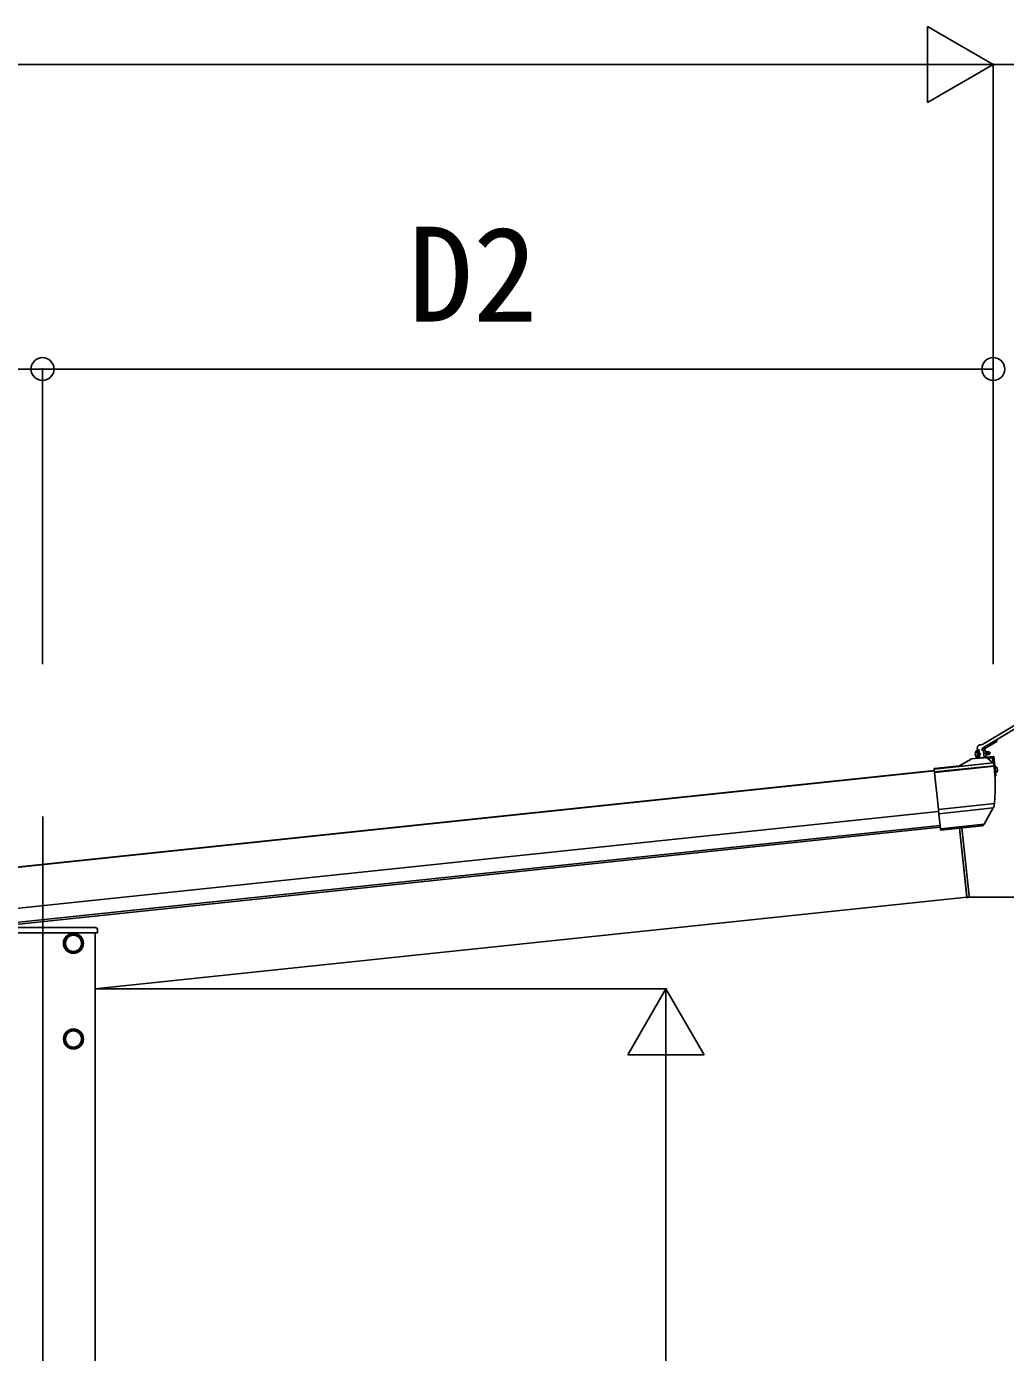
# Model space of a CAD drawing. Units: millimetres, scale not verified. Extents: x -7313 to 6687, y -10401 to 10355.
# Drawn here: x 3720 to 4749, y 4261 to 5655 of the extents above; entities that cross this region are included whole.
import ezdxf
from ezdxf.enums import TextEntityAlignment as Align

# ---------------------------------------------------------------- set-up
doc = ezdxf.new("R2010")
doc.units = ezdxf.units.MM
doc.header["$LTSCALE"] = 50
for name, color, linetype in [('0-4_YKK_12', 2, 'Continuous'), ('0-5_YKK_13', 4, 'Continuous'), ('0-6_YKK_A1', 4, 'Continuous'), ('0-7_YKK_D', 6, 'Continuous')]:
    doc.layers.add(name, color=color, linetype=linetype)
doc.styles.add('ＭＳ ゴシック', font='')
doc.styles.get('ＭＳ ゴシック').set_extended_font_data('MS Gothic')

msp = doc.modelspace()

# ---------------------------------------------------------------- linework, layer by layer
at = {"layer": '0-4_YKK_12'}
msp.add_line((3737.49, 4824.75), (3737.49, 1327.74), dxfattribs=at)
at = {"layer": '0-5_YKK_13'}
for p, q in [((4726.8, 4901.22), (4806.4, 4949.05)), ((4725.21, 4896.3), (4798.5, 4940.34)), ((4719.55, 4894.09), (4718.76, 4893.86)), ((4719.55, 4894.09), (4720.05, 4894.05)), ((4719.55, 4894.09), (4720.38, 4886.13)), ((4719.84, 4895.12), (4719.69, 4896.51)), ((4720.05, 4894.05), (4720.87, 4886.27)), ((4721.16, 4894.96), (4720.17, 4894.86)), ((4721.49, 4894.69), (4721.81, 4891.72)), ((4722.36, 4899.81), (4722.69, 4899.85)), ((4724.49, 4894.86), (4724.52, 4894.61)), ((4725.07, 4894.16), (4725.77, 4894.24)), ((4726.31, 4893.79), (4727.05, 4886.83)), ((4728.5, 4893.02), (4728.42, 4892.85)), ((4728.47, 4892.41), (4731.58, 4892.74)), ((4728.5, 4893.02), (4728.71, 4893.04)), ((4728.5, 4893.02), (4728.66, 4892.43)), ((4728.5, 4892.16), (4732.95, 4891.62)), ((4728.55, 4891.76), (4729.31, 4889.53)), ((4728.71, 4893.04), (4728.89, 4892.45)), ((4728.85, 4891.72), (4729.55, 4889.2)), ((4728.92, 4892.76), (4731.67, 4893.05)), ((4729.13, 4891.69), (4729.62, 4890.07)), ((4729.33, 4892.8), (4729.37, 4892.5)), ((4729.46, 4891.65), (4729.69, 4889.42)), ((4731.67, 4893.05), (4731.58, 4892.74)), ((4731.58, 4892.74), (4732.95, 4891.62)), ((4733.38, 4891.67), (4731.67, 4893.05)), ((4731.89, 4891.36), (4733.39, 4891.52)), ((4731.89, 4891.36), (4733.41, 4891.37)), ((4733.41, 4891.37), (4732.03, 4889.67)), ((4732.95, 4891.62), (4733.38, 4891.67)), ((4733.41, 4891.37), (4733.38, 4891.67)), ((4700.82, 4877.74), (4674.3, 4874.95)), ((4736.35, 4880.94), (4674.35, 4874.42)), ((4737.37, 4877.56), (4674.72, 4870.97)), ((4736.27, 4881.02), (4700.87, 4877.3)), ((4727.13, 4886.54), (4713.65, 4885.12)), ((4720.38, 4886.13), (4719.57, 4886.19)), ((4720.38, 4886.13), (4720.87, 4886.27)), ((4722.1, 4888.91), (4722.39, 4886.14)), ((4722.72, 4885.87), (4726.6, 4886.28)), ((4728.78, 4889.48), (4729.31, 4889.53)), ((4729.55, 4889.2), (4729.31, 4889.53)), ((4729.62, 4889.41), (4729.55, 4889.2)), ((4729.62, 4889.41), (4732.03, 4889.67)), ((4730.8, 4885.45), (4736.11, 4881.15)), ((4731.13, 4890.53), (4732.03, 4889.67)), ((4737.37, 4877.56), (4737.32, 4878.03)), ((4738.08, 4877.53), (4738.83, 4870.38)), ((4674.35, 4874.42), (4674.3, 4874.95)), ((4674.67, 4871.45), (4674.72, 4870.97)), ((4674.72, 4870.97), (4676.46, 4854.42)), ((4738, 4873.9), (4738.48, 4875.11)), ((4738, 4873.9), (4738.72, 4872.83)), ((4740.2, 4876.2), (4738.48, 4875.11)), ((4740.62, 4872.12), (4738.72, 4872.83)), ((4676.46, 4854.42), (4676.7, 4852.08)), ((4676.7, 4852.08), (4677.05, 4848.74)), ((4677.05, 4848.74), (4678.8, 4832.1)), ((4737.66, 4838.28), (4678.8, 4832.09)), ((4737.66, 4838.28), (4678.8, 4832.1)), ((4737.66, 4838.28), (4737.66, 4838.28)), ((4678.8, 4832.1), (4678.8, 4832.09)), ((4678.8, 4832.09), (4679.27, 4827.62)), ((4736.49, 4833.63), (4679.27, 4827.62)), ((4679.27, 4827.62), (4680.94, 4811.8)), ((4727.07, 4816.65), (4736.49, 4833.63)), ((4736.49, 4833.63), (4737.06, 4834.67)), ((4727.07, 4816.65), (4680.94, 4811.8)), ((4680.94, 4811.8), (4681.09, 4810.31)), ((4724.63, 4814.88), (4681.09, 4810.31)), ((4708.51, 4740.79), (4700.98, 4812.4)), ((4710.99, 4741.15), (4703.47, 4812.66)), ((4726.94, 4816.41), (4727.07, 4816.65)), ((4711.04, 4740.65), (4710.99, 4741.15)), ((3793.74, 4702.51), (3681.24, 4702.51)), ((3793.02, 4708.01), (3681.46, 4708.01)), ((3760, 4691.4), (3764.9, 4699.9)), ((3764.9, 4699.9), (3774.72, 4699.9)), ((3774.72, 4699.9), (3779.63, 4691.4)), ((3793.77, 4702.51), (3793.24, 4702.51)), ((3795.24, 4702.51), (3793.77, 4702.51)), ((3795.02, 4706.13), (3795.24, 4702.51)), ((3760.01, 4590.85), (3764.92, 4599.35)), ((3764.92, 4599.35), (3774.73, 4599.35)), ((3774.73, 4599.35), (3779.64, 4590.85))]:
    msp.add_line(p, q, dxfattribs=at)
for points in [[(4717.76, 4892.19), (4720.18, 4891.28), (4720.91, 4890.21)], [(4728.54, 4891.76), (4731.89, 4891.36), (4731.13, 4890.53), (4729.61, 4890.22)], [(4728.71, 4893.04), (4729.02, 4892.62), (4729.07, 4892.47)], [(4737.21, 4879.14), (4737.32, 4878.03), (4674.67, 4871.45), (4674.35, 4874.42)], [(4700.87, 4877.3), (4700.82, 4877.74), (4712.42, 4884.71)], [(4718.24, 4887.61), (4720.42, 4889), (4720.91, 4890.21)], [(4708.51, 4740.79), (4708.67, 4739.3), (4710.21, 4739.56)], [(3760, 4691.4), (3764.9, 4682.9), (3774.72, 4682.9), (3779.63, 4691.4)], [(3760.01, 4590.85), (3764.92, 4582.35), (3774.73, 4582.35), (3779.64, 4590.85)]]:
    msp.add_lwpolyline(points, dxfattribs=at)
msp.add_lwpolyline([(4720.02, 4894.39), (4721.51, 4894.54), (4722.4, 4886.09), (4720.91, 4885.93)], close=True, dxfattribs=at)
for centre, radius in [((3769.81, 4691.4), 10.5), ((3769.81, 4691.4), 9.2), ((3769.81, 4691.4), 8.5), ((3769.82, 4590.85), 10.5), ((3769.82, 4590.85), 9.2), ((3769.82, 4590.85), 8.5)]:
    msp.add_circle(centre, radius, dxfattribs=at)
for centre, radius, start, end in [((4724.04, 4890.54), 6.5, 153.94412, 218.05588), ((4719.01, 4893), 0.9, 106, 153.94412), ((4722.68, 4896.83), 3, 96, 186), ((4720.14, 4895.15), 0.3, 186, 276), ((4721.2, 4894.66), 0.3, 6, 96), ((4722.3, 4891.78), 0.5, 186, 256.52878), ((4721.95, 4890.32), 1, 295.47122, 76.52878), ((4721.65, 4909.79), 10, 276, 301), ((4725.98, 4895.02), 1.5, 121, 186), ((4725.02, 4894.66), 0.5, 186, 276), ((4725.82, 4893.74), 0.5, 6, 96), ((4713.97, 4882.14), 3, 96, 121), ((4719.63, 4887.08), 0.9, 218.05588, 266), ((4722.6, 4888.96), 0.5, 115.47122, 186), ((4722.69, 4886.17), 0.3, 186, 276), ((4726.55, 4886.78), 0.5, 276, 6), ((4727.66, 4881.57), 5, 51, 96), ((4734.22, 4878.82), 3, 47.00829, 51), ((4734.22, 4878.82), 3, 44.91872, 47.00829), ((4734.22, 4878.82), 3, 6.00886, 44.90986), ((4536.48, 4856.44), 202, 1.27412, 6), ((4738.23, 4877.54), 0.154, 68.71904, 186), ((4736.76, 4873.77), 4.2, 303.28096, 68.71904), ((4738.98, 4870.39), 0.154, 186, 303.28096), ((4536.48, 4856.44), 202, 354.84216, 359.64598), ((4536.48, 4856.44), 202, 0.60468, 1.27412), ((4536.48, 4856.44), 202, 359.64598, 0.60468), ((4734.44, 4836.12), 3, 331, 354.13916), ((4536.48, 4856.44), 202, 354.13916, 354.83996), ((4724.32, 4817.87), 3, 276, 331), ((4710.04, 4740.55), 1, 279.5, 6), ((3793.02, 4706.01), 2, 3.5, 90)]:
    msp.add_arc(centre, radius, start, end, dxfattribs=at)
at = {"layer": '0-6_YKK_A1'}
for p, q in [((4726.02, 4896.59), (4726.58, 4891.26)), ((4739.78, 4905.06), (4726.16, 4896.87)), ((4727.79, 4894.07), (4727.61, 4895.79)), ((4727.76, 4896.08), (4740.2, 4903.56)), ((4728.26, 4893.58), (4727.9, 4893.87)), ((4728.87, 4888.65), (4728.37, 4893.38)), ((4740.34, 4903.84), (4740.24, 4904.83)), ((4726.68, 4890.35), (4727.07, 4886.63)), ((4728.51, 4887.29), (4728.45, 4887.86)), ((4728.51, 4888.08), (4728.8, 4888.43)), ((4736.69, 4887.84), (4728.84, 4887.02)), ((4730.49, 4885.68), (4735.36, 4886.2)), ((4735.69, 4885.93), (4736.2, 4881.08)), ((4739.1, 4867.79), (4737.02, 4887.58)), ((2798.1, 4675.31), (4674.55, 4872.54)), ((2800.05, 4675.95), (4674.51, 4872.96)), ((2800.05, 4675.95), (4674.51, 4872.96)), ((2800.09, 4675.52), (4674.55, 4872.54)), ((4738.18, 4867.39), (4738.84, 4867.46)), ((2802.57, 4632.81), (4679.02, 4830.03)), ((4680.57, 4815.28), (2806.11, 4618.27)), ((4680.78, 4813.29), (2806.32, 4616.28)), ((4680.78, 4813.29), (2806.32, 4616.28)), ((4700.98, 4812.4), (4708.61, 4739.8)), ((4700.98, 4812.4), (4708.61, 4739.8)), ((4708.61, 4739.8), (3792.29, 4643.49)), ((3792.49, 4702.51), (3792.49, 1543.51))]:
    msp.add_line(p, q, dxfattribs=at)
for centre, radius, start, end in [((4739.94, 4904.8), 0.3, 6, 121), ((4726.32, 4896.62), 0.3, 121, 186), ((4726.78, 4891.28), 0.2, 186, 252.42182), ((4727.91, 4895.82), 0.3, 121, 186), ((4728.09, 4894.1), 0.3, 186, 231), ((4728.07, 4893.35), 0.3, 6, 51), ((4740.04, 4903.81), 0.3, 301, 6), ((4726.87, 4890.37), 0.2, 119.57818, 186), ((4726.63, 4890.81), 0.3, 299.57818, 72.42182), ((4728.74, 4887.89), 0.3, 141, 186), ((4728.81, 4887.32), 0.3, 186, 276), ((4728.57, 4888.62), 0.3, 321, 6), ((4735.39, 4885.9), 0.3, 6, 96), ((4736.72, 4887.55), 0.3, 6, 96), ((4738.8, 4867.75), 0.3, 276, 6)]:
    msp.add_arc(centre, radius, start, end, dxfattribs=at)
at = {"layer": '0-7_YKK_D'}
for p, q in [((4736.48, 5614.87), (4667.2, 5654.87)), ((4667.2, 5654.87), (4667.2, 5574.87)), ((4736.48, 4984.87), (4736.48, 5615.87)), ((4736.48, 4984.87), (4736.48, 5615.87)), ((2817.49, 5614.87), (4656.48, 5614.87)), ((4736.48, 5614.87), (4597.91, 5614.87)), ((4736.48, 5614.87), (4667.2, 5574.87)), ((3737.29, 4984.87), (3737.29, 5295.87)), ((3737.29, 4984.87), (3737.29, 5295.87)), ((4736.48, 4984.87), (4736.48, 5295.87)), ((3737.29, 5294.87), (2737.49, 5294.87)), ((3737.29, 5294.87), (4736.48, 5294.87)), ((4709.61, 4739.8), (5317.48, 4739.8)), ((3793.29, 4643.51), (4393.49, 4643.51)), ((4392.49, 4643.51), (4352.49, 4574.23)), ((4392.49, 4643.51), (4432.49, 4574.23)), ((4392.49, 4643.51), (4392.49, 4504.95)), ((4352.49, 4574.23), (4432.49, 4574.23)), ((4392.49, 4563.51), (4392.49, 2123.51))]:
    msp.add_line(p, q, dxfattribs=at)
msp.add_lwpolyline([(4736.48, 5614.87), (4816.48, 5614.87), (5623.89, 5614.87)], dxfattribs=at)
for centre in [(3737.29, 5294.87), (3737.29, 5294.87), (4736.48, 5294.87)]:
    msp.add_circle(centre, 12, dxfattribs=at)

# ---------------------------------------------------------------- texts
at = {"layer": '0-7_YKK_D', "style": 'ＭＳ ゴシック'}
msp.add_text('D2', height=99.71, dxfattribs=at).set_placement((4121.75, 5314.87), align=Align.BOTTOM_LEFT)

doc.saveas('drawing.dxf')
